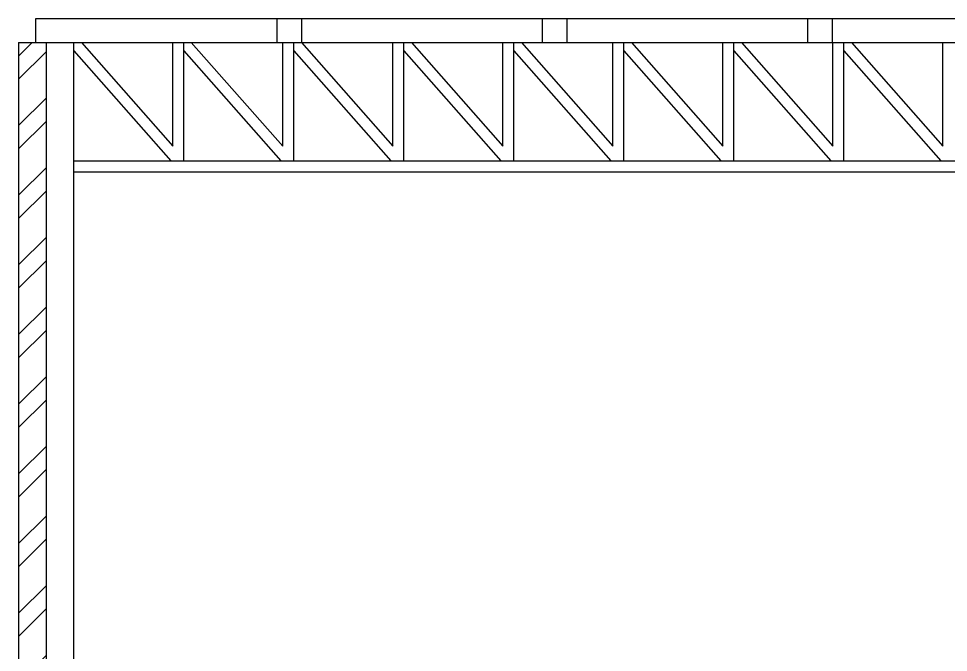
# Model space of a CAD drawing. Header units: millimetres. Extents: x -17017 to 2697, y 1903 to 18260.
# Drawn here: x -16985.771 to -16984.099, y 18254.278 to 18255.418 of the extents above; entities that cross this region are included whole.
import ezdxf

# ---------------------------------------------------------------- set-up
doc = ezdxf.new("R2010")
doc.units = ezdxf.units.MM
doc.layers.add('55', color=7, linetype='Continuous')

msp = doc.modelspace()

# ---------------------------------------------------------------- hatches: boundary and pattern name
at = {"layer": '55', "linetype": 'ByBlock'}
h = msp.add_hatch(dxfattribs=at)
h.set_pattern_fill('ANSI32', color=256, scale=0.0093)
h.set_pattern_definition([(45, (-21022.93796, 15662.349035), (-0.0626372864, 0.0626372864), []), (45, (-21022.896205, 15662.349035), (-0.0626372864, 0.0626372864), [])])
h.paths.add_polyline_path([(-16985.7207, 18255.3755), (-16985.7707, 18255.3755), (-16985.7707, 18254.1875), (-16985.7207, 18254.1875)])
h.paths.add_polyline_path([(-16985.7207, 18254.0975), (-16985.7207, 18254.1875), (-16985.7707, 18254.1875), (-16985.7707, 18253.0176), (-16985.7207, 18253.0176)])
h.paths.add_polyline_path([(-16972.0621, 18254.1875), (-16972.1121, 18254.1875), (-16972.1121, 18254.0975), (-16972.1121, 18253.0176), (-16972.0621, 18253.0176)])
h.paths.add_polyline_path([(-16972.0621, 18255.3755), (-16972.1121, 18255.3755), (-16972.1121, 18254.1875), (-16972.0621, 18254.1875)])

# ---------------------------------------------------------------- linework, layer by layer
for p, q in [((-16985.7396, 18255.4183), (-16972.087, 18255.4183)), ((-16985.7396, 18255.3755), (-16985.7396, 18255.4183)), ((-16985.7707, 18255.3755), (-16985.7707, 18253.0176)), ((-16985.7707, 18255.3755), (-16978.9164, 18255.3755)), ((-16985.7707, 18255.3755), (-16985.7707, 18252.8376)), ((-16985.7207, 18254.0975), (-16985.7207, 18255.3755)), ((-16985.6713, 18254.1875), (-16985.6713, 18255.3755)), ((-16985.6579, 18255.3755), (-16985.4935, 18255.189)), ((-16985.4935, 18255.189), (-16985.4935, 18255.3755)), ((-16985.4735, 18255.1626), (-16985.4735, 18255.3755)), ((-16985.4602, 18255.3755), (-16985.2957, 18255.189)), ((-16985.2957, 18255.189), (-16985.2957, 18255.3755)), ((-16985.2757, 18255.1626), (-16985.2757, 18255.3755)), ((-16985.2624, 18255.3755), (-16985.098, 18255.189)), ((-16985.098, 18255.189), (-16985.098, 18255.3755)), ((-16985.078, 18255.1626), (-16985.078, 18255.3755)), ((-16985.0646, 18255.3755), (-16984.9002, 18255.189)), ((-16984.9002, 18255.189), (-16984.9002, 18255.3755)), ((-16984.8802, 18255.1626), (-16984.8802, 18255.3755)), ((-16984.8669, 18255.3755), (-16984.7024, 18255.189)), ((-16984.7024, 18255.189), (-16984.7024, 18255.3755)), ((-16984.6824, 18255.1626), (-16984.6824, 18255.3755)), ((-16984.6691, 18255.3755), (-16984.5047, 18255.189)), ((-16984.5047, 18255.189), (-16984.5047, 18255.3755)), ((-16984.4847, 18255.1626), (-16984.4847, 18255.3755)), ((-16984.4713, 18255.3755), (-16984.3069, 18255.189)), ((-16984.3069, 18255.189), (-16984.3069, 18255.3755)), ((-16984.2869, 18255.1626), (-16984.2869, 18255.3755)), ((-16984.2736, 18255.3755), (-16984.1091, 18255.189)), ((-16984.1091, 18255.189), (-16984.1091, 18255.3755)), ((-16985.6713, 18255.3604), (-16985.4968, 18255.1626)), ((-16985.4735, 18255.3604), (-16985.2991, 18255.1626)), ((-16985.2757, 18255.3604), (-16985.1013, 18255.1626)), ((-16985.078, 18255.3604), (-16984.9035, 18255.1626)), ((-16984.8802, 18255.3604), (-16984.7058, 18255.1626)), ((-16984.6824, 18255.3604), (-16984.508, 18255.1626)), ((-16984.4847, 18255.3604), (-16984.3102, 18255.1626)), ((-16984.2869, 18255.3604), (-16984.1125, 18255.1626)), ((-16985.6713, 18255.1626), (-16972.1615, 18255.1626)), ((-16985.6713, 18255.1426), (-16972.1615, 18255.1426))]:
    msp.add_line(p, q, dxfattribs=at)
for points in [[(-16985.3061, 18255.3755), (-16985.3061, 18255.4183)], [(-16985.2624, 18255.4183), (-16985.2624, 18255.3755)], [(-16984.8289, 18255.3755), (-16984.8289, 18255.4183)], [(-16984.7852, 18255.4183), (-16984.7852, 18255.3755)], [(-16984.3517, 18255.3755), (-16984.3517, 18255.4183)], [(-16984.308, 18255.4183), (-16984.308, 18255.3755)]]:
    msp.add_lwpolyline(points, dxfattribs=at)

doc.saveas('drawing.dxf')
